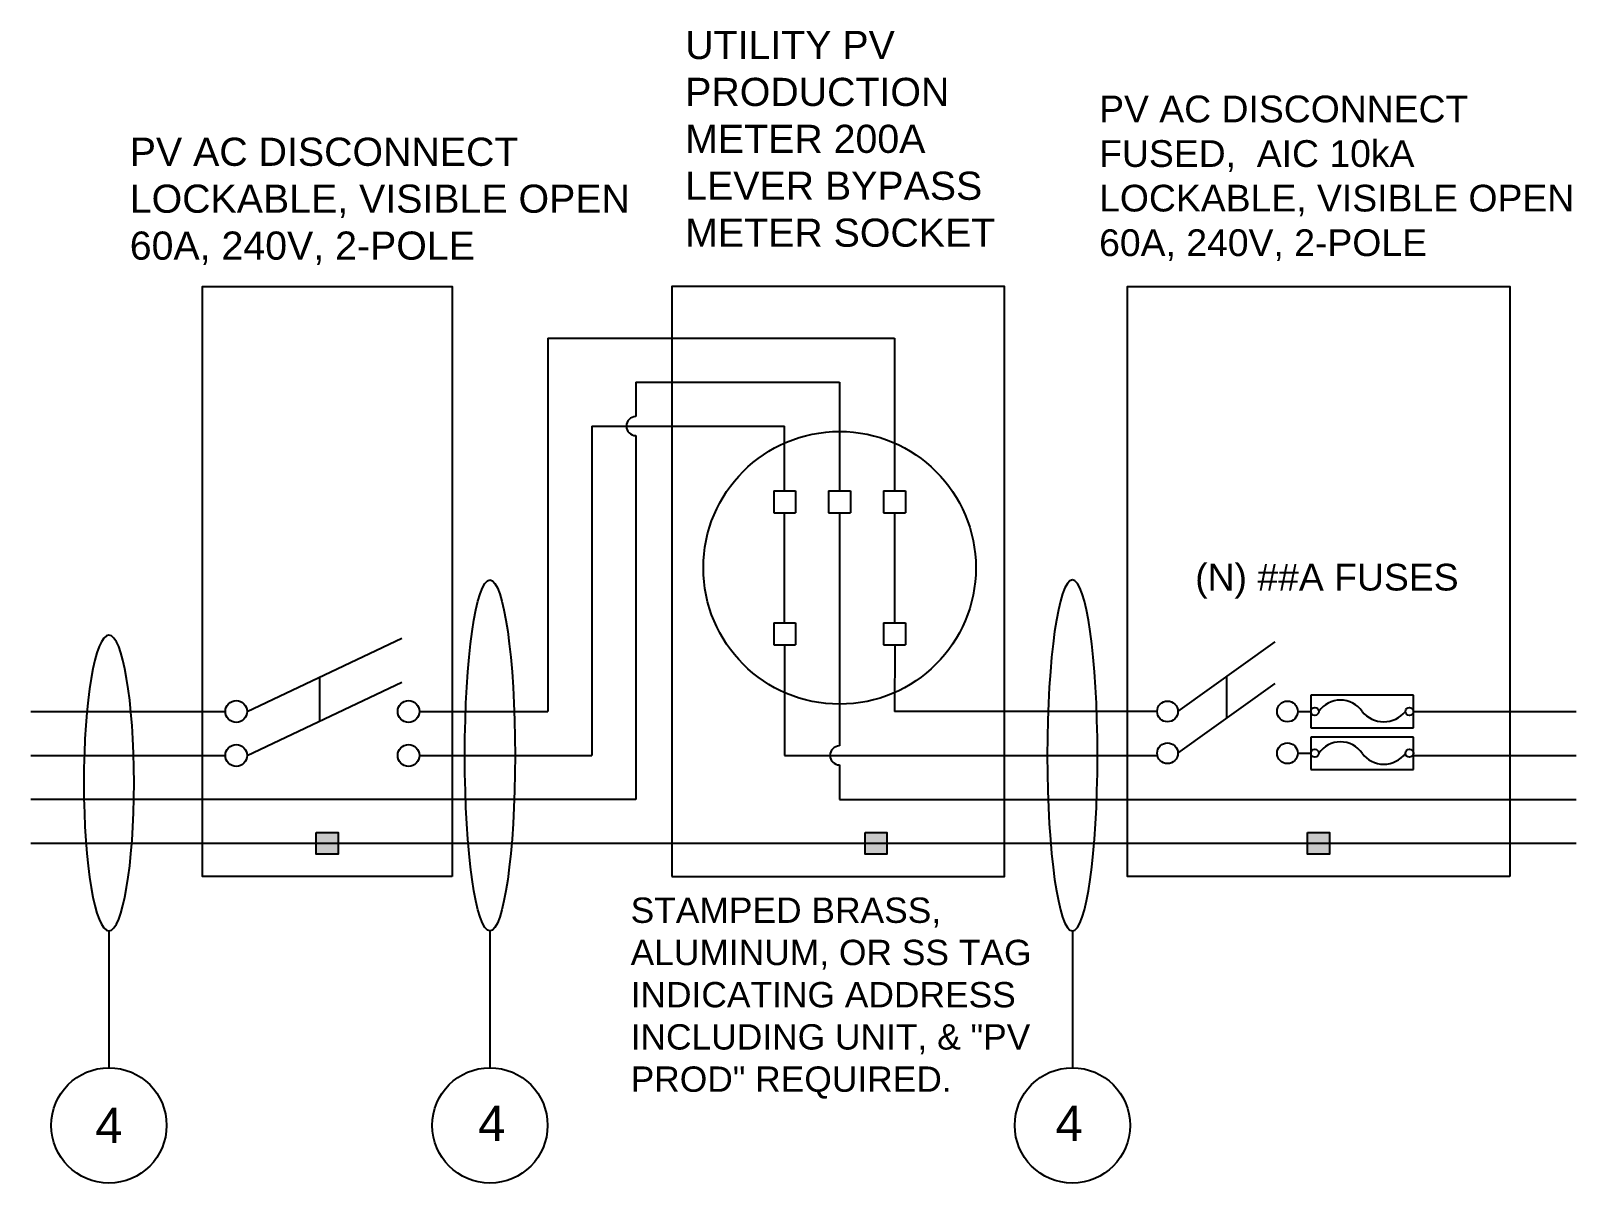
# Model space of a CAD drawing. Header units: inches. Extents: x 283.3 to 318.5, y 6.7 to 99.1.
# Drawn here: x 283.34 to 318.49, y 6.68 to 32.88 of the extents above; entities outside this region: 1.
import ezdxf

# ---------------------------------------------------------------- set-up
doc = ezdxf.new("R2010")
doc.units = ezdxf.units.IN
doc.header["$MEASUREMENT"] = 0
doc.layers.add('Ground', color=3, linetype='Continuous')
doc.layers.add('wirecallout', color=4, linetype='Continuous', lineweight=25)
doc.styles.get("Standard").update_dxf_attribs({"font": 'arial.ttf'})

# ---------------------------------------------------------------- blocks, each defined once
blk = doc.blocks.new('*T21')
at = {"color": 0, "linetype": 'ByBlock', "lineweight": -2, "transparency": 16777216}
for p, q in [((0, 0), (8.467, 0)), ((0, 0), (0, -4.497)), ((4.233, 0), (4.233, -4.497)), ((8.467, 0), (8.467, -4.497)), ((0, -1.348), (8.467, -1.348)), ((0, -2.697), (8.467, -2.697)), ((0, -4.497), (8.467, -4.497))]:
    blk.add_line(p, q, dxfattribs=at)
at = {"color": 0, "transparency": 16777216, "char_height": 0.55556, "width": 3.63333}
for s, insert, attachment_point in [('{\\fCalibri|b0|i0|c0;AC DISCO', (0.3, -1.048), 7), ('{\\fCalibri|b0|i0|c0;', (8.167, -1.048), 9), ('{\\fCalibri|b0|i0|c0;PV BREAK', (0.3, -2.397), 7), ('{\\fCalibri|b0|i0|c0;', (4.533, -2.397), 7)]:
    blk.add_mtext(s, dxfattribs=dict(at, insert=insert, attachment_point=attachment_point))

msp = doc.modelspace()

# ---------------------------------------------------------------- hatches: boundary and pattern name
h = msp.add_hatch(color=256)
h.dxf.hatch_style = 1
h.paths.add_polyline_path([(290.33, 14.654), (289.834, 14.654), (289.834, 14.406), (290.33, 14.406)])
h.paths.add_polyline_path([(290.33, 14.406), (289.834, 14.406), (289.834, 14.158), (290.33, 14.158)])
h = msp.add_hatch(color=256)
h.dxf.hatch_style = 1
h.paths.add_polyline_path([(302.817, 14.654), (302.321, 14.654), (302.321, 14.406), (302.817, 14.406)])
h.paths.add_polyline_path([(302.817, 14.406), (302.321, 14.406), (302.321, 14.158), (302.817, 14.158)])
h = msp.add_hatch(color=256)
h.dxf.hatch_style = 1
h.paths.add_polyline_path([(312.884, 14.654), (312.387, 14.654), (312.387, 14.406), (312.884, 14.406)])
h.paths.add_polyline_path([(312.884, 14.406), (312.387, 14.406), (312.387, 14.158), (312.884, 14.158)])

# ---------------------------------------------------------------- linework, layer by layer
for p, q in [((295.104, 25.894), (302.99, 25.894)), ((295.104, 25.894), (295.104, 17.406)), ((302.99, 25.894), (302.99, 22.422)), ((297.104, 24.894), (297.104, 24.109)), ((297.104, 24.894), (301.736, 24.894)), ((301.736, 24.894), (301.736, 22.422)), ((296.104, 23.894), (296.104, 16.406)), ((296.104, 23.894), (300.49, 23.894)), ((297.104, 23.679), (297.104, 15.406)), ((300.49, 22.422), (300.49, 23.894)), ((300.24, 22.422), (300.24, 21.922)), ((300.24, 22.422), (300.74, 22.422)), ((300.74, 22.422), (300.74, 21.922)), ((301.487, 22.422), (301.487, 21.922)), ((301.487, 22.422), (301.987, 22.422)), ((301.987, 22.422), (301.987, 21.922)), ((302.74, 22.422), (302.74, 21.922)), ((302.74, 22.422), (303.24, 22.422)), ((303.24, 22.422), (303.24, 21.922)), ((300.24, 21.922), (300.74, 21.922)), ((300.49, 19.422), (300.49, 21.922)), ((301.487, 21.922), (301.987, 21.922)), ((301.736, 21.922), (301.736, 16.621)), ((302.74, 21.922), (303.24, 21.922)), ((302.99, 21.922), (302.99, 19.422)), ((300.24, 19.422), (300.24, 18.922)), ((300.24, 19.422), (300.74, 19.422)), ((300.74, 19.422), (300.74, 18.922)), ((302.74, 19.422), (302.74, 18.922)), ((302.74, 19.422), (303.24, 19.422)), ((303.24, 19.422), (303.24, 18.922)), ((288.262, 17.406), (291.782, 19.071)), ((309.435, 17.406), (311.651, 18.988)), ((300.24, 18.922), (300.74, 18.922)), ((300.49, 18.922), (300.49, 16.406)), ((302.74, 18.922), (303.24, 18.922)), ((302.996, 18.922), (302.987, 17.406)), ((288.262, 16.406), (291.782, 18.071)), ((289.91, 18.185), (289.91, 17.185)), ((309.435, 16.456), (311.651, 18.038)), ((310.543, 18.197), (310.543, 17.247)), ((314.796, 17.775), (312.458, 17.775)), ((312.458, 17.775), (312.458, 17.037)), ((314.796, 17.037), (314.796, 17.775)), ((283.342, 17.406), (287.766, 17.406)), ((292.182, 17.406), (295.104, 17.406)), ((308.964, 17.406), (302.987, 17.406)), ((312.163, 17.406), (312.458, 17.406)), ((314.796, 17.406), (318.495, 17.406)), ((312.458, 17.037), (314.796, 17.037)), ((314.796, 16.825), (312.458, 16.825)), ((312.458, 16.825), (312.458, 16.087)), ((314.796, 16.087), (314.796, 16.825)), ((283.342, 16.406), (287.766, 16.406)), ((292.182, 16.406), (296.104, 16.406)), ((300.49, 16.406), (308.969, 16.406)), ((301.736, 16.191), (301.736, 15.406)), ((312.163, 16.456), (312.458, 16.456)), ((314.796, 16.406), (318.495, 16.406)), ((312.458, 16.087), (314.796, 16.087)), ((301.736, 15.406), (318.495, 15.406)), ((285.117, 12.416), (285.117, 9.305)), ((293.785, 12.416), (293.785, 9.305)), ((307.036, 12.416), (307.036, 9.305))]:
    msp.add_line(p, q)
for points in [[(292.923, 13.653), (287.246, 13.653), (287.246, 27.069), (292.923, 27.069)], [(297.923, 13.653), (305.491, 13.653), (305.491, 27.069), (297.923, 27.069)], [(316.984, 13.653), (308.287, 13.653), (308.287, 27.069), (316.984, 27.069)], [(289.834, 14.654), (290.33, 14.654), (290.33, 14.158), (289.834, 14.158)], [(302.321, 14.654), (302.817, 14.654), (302.817, 14.158), (302.321, 14.158)], [(312.387, 14.654), (312.884, 14.654), (312.884, 14.158), (312.387, 14.158)]]:
    msp.add_lwpolyline(points, close=True)
msp.add_lwpolyline([(297.104, 15.406), (283.342, 15.406)])
for centre, radius in [((301.74, 20.672), 3.1), ((288.014, 17.406), 0.248), ((291.934, 17.406), 0.248), ((309.2, 17.406), 0.236), ((311.927, 17.406), 0.236), ((312.55, 17.406), 0.0922), ((314.703, 17.406), 0.0922), ((288.014, 16.406), 0.248), ((291.934, 16.406), 0.248), ((309.2, 16.456), 0.236), ((311.927, 16.456), 0.236), ((312.55, 16.456), 0.0922), ((314.703, 16.456), 0.0922), ((285.117, 7.994), 1.311), ((293.785, 7.994), 1.311), ((307.036, 7.994), 1.311)]:
    msp.add_circle(centre, radius)
for centre, radius, start, end in [((297.104, 23.894), 0.215, 90, 270), ((313.134, 17.07), 0.596, 34.3394, 145.6606), ((314.119, 17.809), 0.636, 219.3383, 320.6617), ((301.736, 16.406), 0.215, 90, 270), ((313.134, 16.12), 0.596, 34.3394, 145.6606), ((314.119, 16.817), 0.61, 216.2491, 323.7509)]:
    msp.add_arc(centre, radius, start, end)
at = {"layer": 'Ground'}
msp.add_lwpolyline([(318.495, 14.406), (283.342, 14.406)], dxfattribs=at)
at = {"layer": 'wirecallout', "color": 7}
msp.add_ellipse((293.785, 16.406), major_axis=(0, 3.99), ratio=0.14309, dxfattribs=at)
at = {"layer": 'wirecallout', "color": 7, "extrusion": (0, 0, -1)}
for centre, major_axis, ratio in [((307.036, 16.406), (0, 3.99), 0.14309), ((285.117, 15.78), (0, 3.364), 0.169711)]:
    msp.add_ellipse(centre, major_axis=major_axis, ratio=ratio, dxfattribs=at)

# ---------------------------------------------------------------- block references
msp.add_blockref('*T21', (293.188, 99.125))

# ---------------------------------------------------------------- texts
msp.add_text('(N) ##A FUSES', height=0.608).set_placement((309.829, 20.156))
for s, width, gutter_width, insert, char_height, attachment_point in [('UTILITY PV PRODUCTION METER 200A LEVER BYPASS METER SOCKET', 7.8009, 0.8, (298.227, 32.88), 0.64, 1), ('PV AC DISCONNECT\\PFUSED,  AIC 10kA\\PLOCKABLE, VISIBLE OPEN\\P60A, 240V, 2-POLE', 10.97443, 0.76, (307.644, 31.409), 0.608, 1), ('PV AC DISCONNECT\\PLOCKABLE, VISIBLE OPEN\\P60A, 240V, 2-POLE', 14.3199, 0.8, (285.591, 30.452), 0.64, 1), ('\\pxsm1;STAMPED BRASS, ALUMINUM, OR SS TAG INDICATING ADDRESS INCLUDING UNIT, & "PV PROD" REQUIRED.', 10.99753, 0.72, (296.986, 13.175), 0.576, 1), ('4', 15.64005, 1, (293.515, 8.443), 0.8, 1), ('4', 15.64005, 1, (307.273, 8.443), 0.8, 3), ('4', 15.64005, 1, (285.117, 7.994), 0.8, 5)]:
    msp.add_mtext_dynamic_manual_height_columns(s, width=width, gutter_width=gutter_width, heights=[0], dxfattribs=dict(insert=insert, char_height=char_height, attachment_point=attachment_point))

doc.saveas('drawing.dxf')
